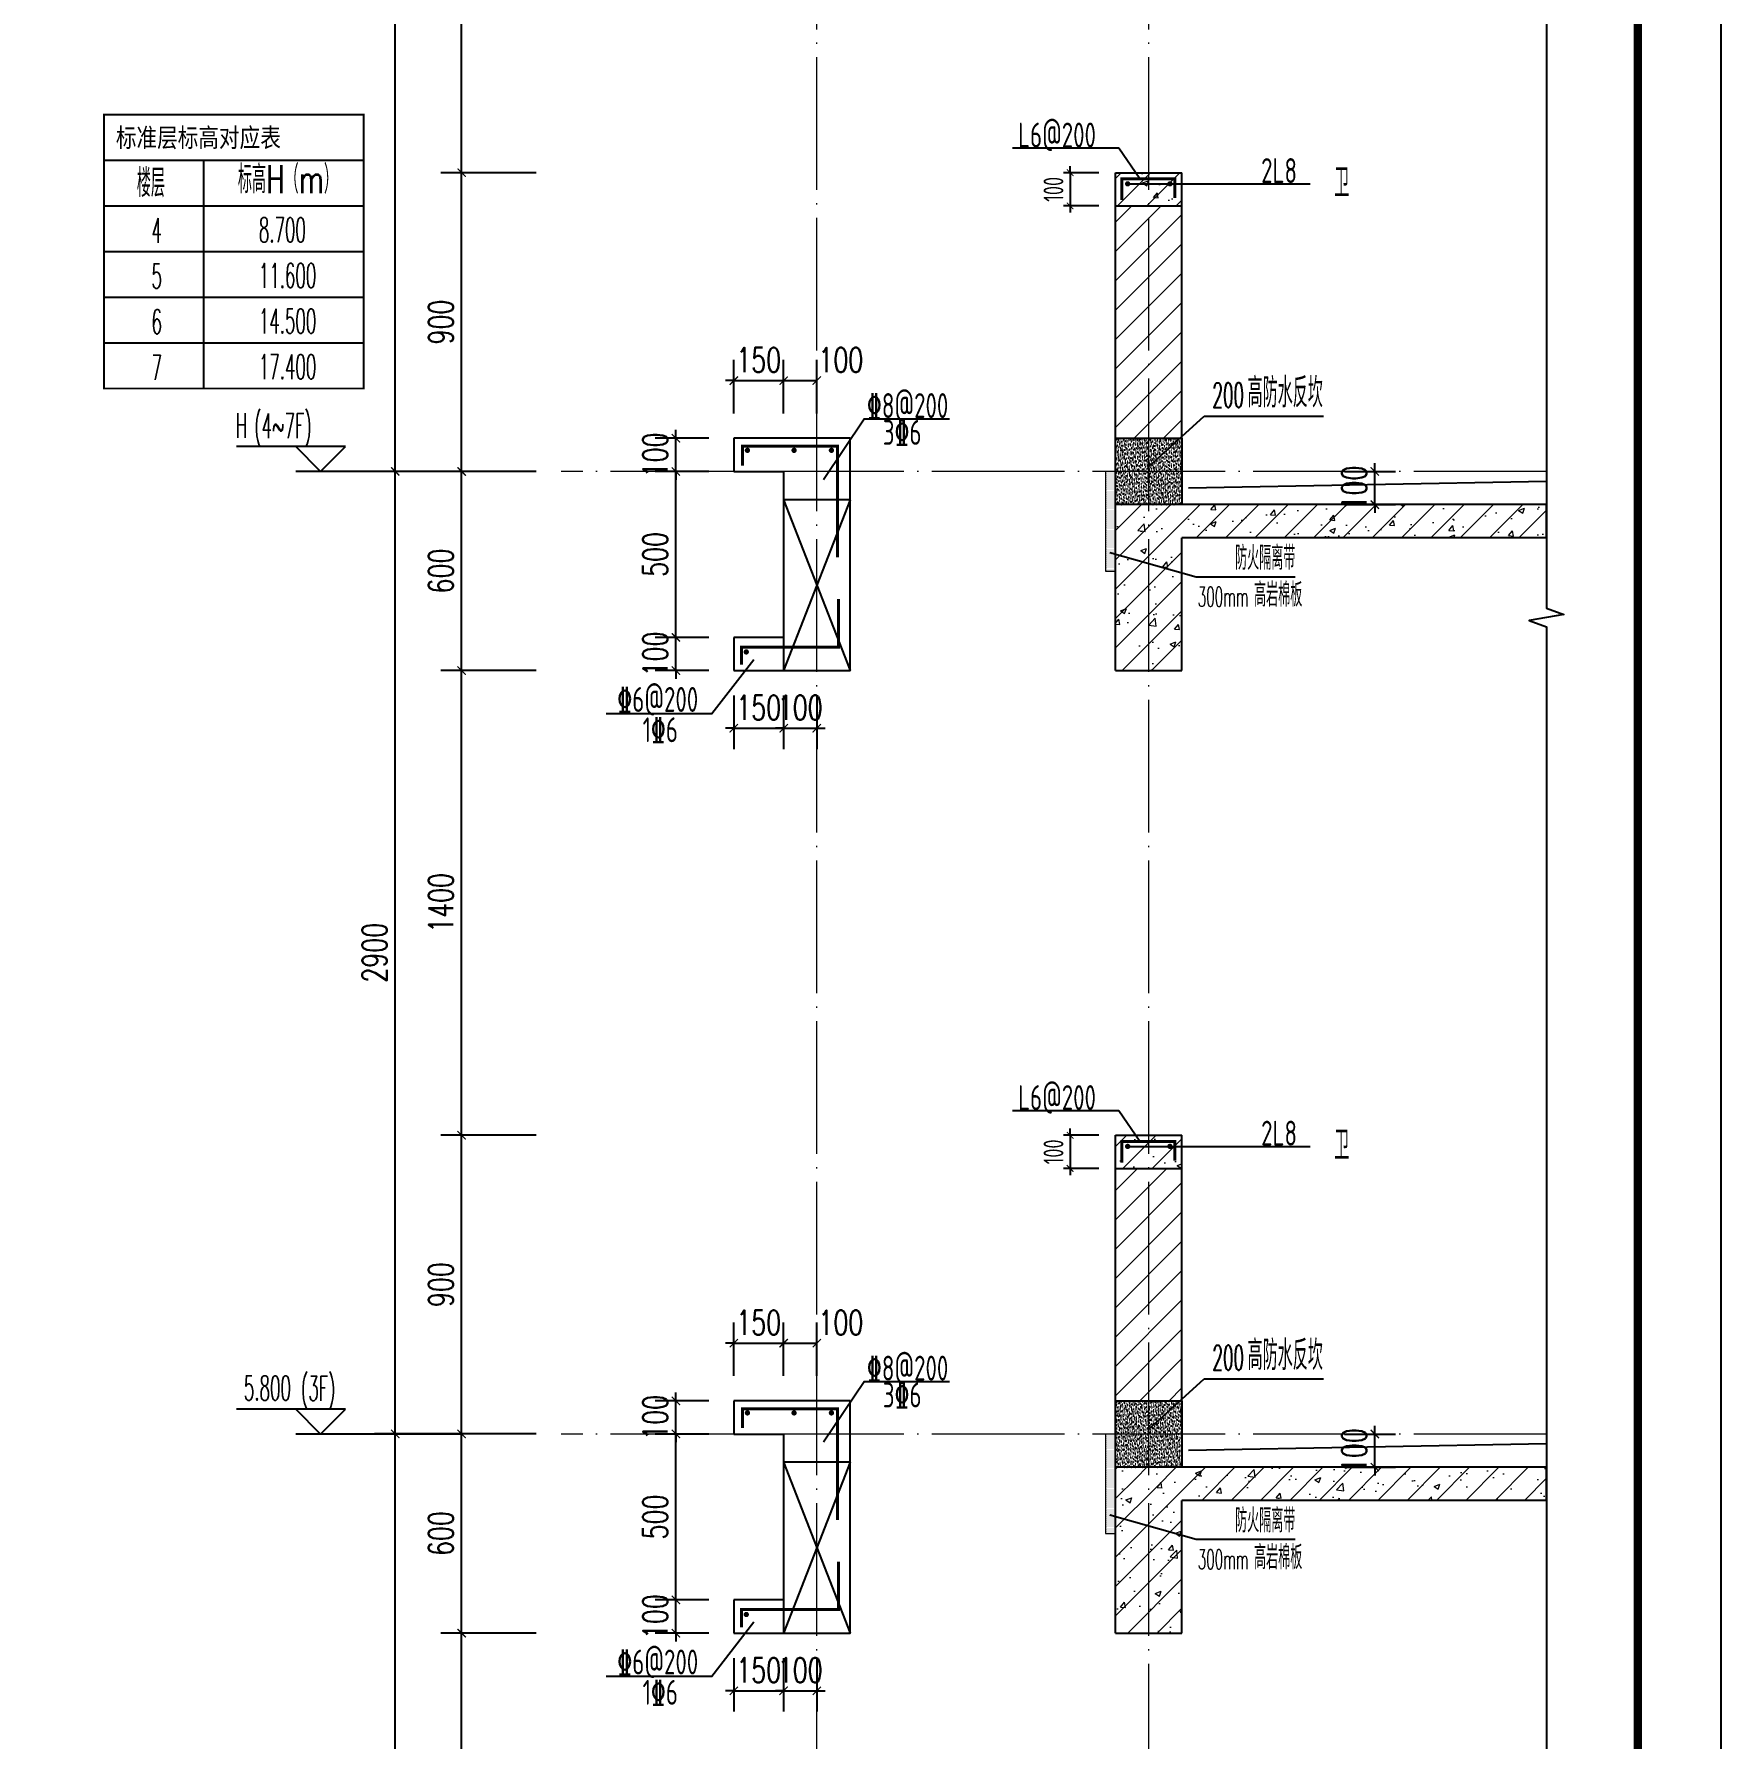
# Model space of a CAD drawing. Extents: x -1058961 to 23600, y -449123 to 2751847.
# Drawn here: x -27993 to -22911, y -28022 to -22885 of the extents above; entities that cross this region are included whole.
import ezdxf

# ---------------------------------------------------------------- set-up
doc = ezdxf.new("R2010")
doc.units = 0
doc.header["$LTSCALE"] = 1000
doc.linetypes.add('DOTE', pattern=[2.42, 2, -0.2, 0.02, -0.2])
doc.layers.get('0').update_dxf_attribs({"linetype": 'CONTINUOUS'})
doc.layers.get('DEFPOINTS').update_dxf_attribs({"linetype": 'CONTINUOUS'})
for name, color, linetype in [('C-Sheet-图框', 101, 'CONTINUOUS'), ('DIM', 2, 'CONTINUOUS'), ('DIM_ELEV', 3, 'CONTINUOUS'), ('DIM_IDEN', 67, 'CONTINUOUS'), ('DIM_SYMB', 3, 'CONTINUOUS'), ('PUB_DIM', 3, 'CONTINUOUS'), ('PUB_TEXT', 2, 'CONTINUOUS'), ('REIN', 6, 'CONTINUOUS'), ('S-大样-砼线', 7, 'CONTINUOUS'), ('S-引出线', 40, 'CONTINUOUS'), ('TEXT', 2, 'CONTINUOUS'), ('WALL', 5, 'CONTINUOUS'), ('yichutu', 7, 'CONTINUOUS'), ('看线', 251, 'CONTINUOUS'), ('立面-看线', 251, 'CONTINUOUS')]:
    doc.layers.add(name, color=color, linetype=linetype)
for name, color, linetype, lineweight in [('DOTE', 19, 'DOTE', 9), ('PUB_HATCH', 8, 'CONTINUOUS', 9), ('内粉刷', 37, 'CONTINUOUS', 9), ('图框', 9, 'CONTINUOUS', 18)]:
    doc.layers.add(name, color=color, linetype=linetype, lineweight=lineweight)
doc.styles.add('_TCH_DIM', font='SIMPLEX.shx', dxfattribs={"width": 0.7, "bigfont": 'GBCBIG.shx'})
doc.styles.add('_TCH_DIM_T3', font='SIMPLEX', dxfattribs={"width": 0.705882, "bigfont": 'GBCBIG'})
doc.styles.add('DIM_FONT_T3', font='SIMPLEX', dxfattribs={"width": 0.705882, "bigfont": 'GBCBIG'})
doc.styles.add('TSSD_DIMENSION', font='Tssdeng.shx', dxfattribs={"width": 0.7, "bigfont": 'tssdchn.shx'})
doc.styles.add('TSSD_REIN', font='tssdeng.shx', dxfattribs={"width": 0.7, "height": 300, "bigfont": 'tssdchn.shx'})
doc.styles.add('w', font='tssdeng.shx', dxfattribs={"width": 0.8, "bigfont": 'tssdchn.shx'})
doc.styles.add('宋体', font='', dxfattribs={"height": 50})
doc.styles.get('宋体').set_extended_font_data('SimSun')
doc.dimstyles.new('_TCH_ARCH&&25', dxfattribs={"dimtxt": 74.375, "dimasz": 25, "dimexe": 62.5, "dimexo": 75, "dimgap": 25, "dimtad": 1, "dimdec": 0, "dimzin": 0, "dimdsep": 46, "dimtxsty": '_TCH_DIM_T3', "dimblk": 'ARCHTICK', "dimcen": 0.09, "dimclrt": 7, "dimazin": 0, "dimtfac": 1, "dimtdec": 0, "dimtix": 1, "dimtmove": 2, "dimatfit": 3, "dimldrblk": 'ARCHTICK', "dimfxl": 0, "dimtolj": 1, "dimtzin": 0, "dimarcsym": 0})
doc.dimstyles.new('TSSD_20_20', dxfattribs={"dimtxt": 60, "dimasz": 20, "dimexe": 20, "dimexo": 50, "dimgap": 20, "dimtad": 1, "dimdec": 0, "dimzin": 0, "dimdsep": 46, "dimtxsty": 'TSSD_DIMENSION', "dimblk": 'ARCHTICK', "dimblk1": 'ARCHTICK', "dimblk2": 'ARCHTICK', "dimcen": 0, "dimdle": 20, "dimclrt": 7, "dimadec": 0, "dimazin": 0, "dimtfac": 1, "dimtdec": 0, "dimtix": 1, "dimtmove": 2, "dimatfit": 3, "dimfxl": 0, "dimtolj": 1, "dimtzin": 0, "dimarcsym": 0})
pattern_1 = [(45, (0, 0), (-44.194174, 44.194174), []), (50, (0, 0), (179.315046, -15.688034), [18.75, -206.25]), (355, (0, 0), (-34.687833, 188.048033), [15, -165]), (100.4514, (14.94, -1.3), (144.627345, 172.359886), [15.935047, -175.285528]), (46.1842, (0, 50), (266.81026, -41.379754), [28.125, -309.375]), (96.6356, (22.23, 46.55), (233.665676, 243.52947), [23.90257, -262.92825]), (351.1842, (0, 50), (233.66549, 243.52965), [22.5, -247.5]), (21, (25, 37.5), (149.226763, -100.654723), [18.75, -206.25]), (326, (25, 37.5), (60.828833, 181.28751), [15, -165]), (71.4514, (37.44, 29.11), (210.055657, 80.632624), [15.935047, -175.285528]), (37.5, (0, 0), (3.039964, 83.2234635), [0, -163, 0, -167.5, 0, -165.625]), (7.5, (0, 0), (65.767384, 98.602928), [0, -95.5, 0, -159.25, 0, -63.125]), (327.5, (-55.75, 0), (133.455609, -5.638718), [0, -62.5, 0, -195, 0, -258.75]), (317.5, (-80.75, 0), (145.796542, 25.026246), [0, -81.25, 0, -129.5, 0, -183.75])]

# ---------------------------------------------------------------- blocks, each defined once
blk = doc.blocks.new('GFDDDDRG')
at = {"layer": '图框'}
blk.add_lwpolyline([(923310, -107437), (923310, -159999), (893610, -159999), (893610, -107437)], close=True, dxfattribs=at)
blk.add_lwpolyline([(923310, -107437), (923310, -159999), (893610, -159999), (893610, -107437)], close=True, dxfattribs=at)
at = {"layer": '图框', "const_width": 50}
blk.add_lwpolyline([(894110, -159499), (922810, -159499), (922810, -108687), (894110, -108687)], close=True, dxfattribs=at)
blk = doc.blocks.new('yct-1051-594-26275-14850-25-1002.0')
at = {"layer": 'yichutu', "color": 7}
blk.add_lwpolyline([(0, 0), (0, 14850), (26275, 14850), (26275, 0)], close=True, dxfattribs=at)
blk = doc.blocks.new('_ArchTick')
at = {"color": 0, "linetype": 'ByBlock', "const_width": 0.15}
blk.add_lwpolyline([(-0.5, -0.5), (0.5, 0.5)], dxfattribs=at)
blk = doc.blocks.new('*D1398')
at = {"layer": 'DEFPOINTS', "color": 0}
for p in [(932450.9, -117186.1), (932625.5, -117186.1), (932625.5, -117286.1)]:
    blk.add_point(p, dxfattribs=at)
at = {"layer": 'PUB_DIM', "color": 0, "lineweight": -2}
for p, q in [((932550.5, -117186.1), (932388.4, -117186.1)), ((932450.9, -117186.1), (932450.9, -117161.1)), ((932450.9, -117286.1), (932450.9, -117186.1)), ((932550.5, -117286.1), (932388.4, -117286.1)), ((932450.9, -117286.1), (932450.9, -117311.1))]:
    blk.add_line(p, q, dxfattribs=at)
at = {"layer": 'PUB_DIM', "color": 0, "lineweight": -2, "xscale": 25, "yscale": 25, "zscale": 25}
for p, rotation in [((932450.9, -117186.1), 270), ((932450.9, -117286.1), 90)]:
    blk.add_blockref('_ArchTick', p, dxfattribs=dict(at, rotation=rotation))
at = {"layer": 'PUB_DIM', "color": 7, "insert": (932388.7, -117236.1), "char_height": 74.38, "attachment_point": 5, "rotation": 90, "style": '_TCH_DIM_T3'}
blk.add_mtext('\\A1;100', dxfattribs=at)
blk = doc.blocks.new('*D1399')
at = {"layer": 'DEFPOINTS', "color": 0}
for p in [(932450.9, -117286.1), (932625.5, -117286.1), (932625.5, -117786.1)]:
    blk.add_point(p, dxfattribs=at)
at = {"layer": 'PUB_DIM', "color": 0, "lineweight": -2}
for p, q in [((932550.5, -117286.1), (932388.4, -117286.1)), ((932450.9, -117786.1), (932450.9, -117286.1)), ((932550.5, -117786.1), (932388.4, -117786.1))]:
    blk.add_line(p, q, dxfattribs=at)
at = {"layer": 'PUB_DIM', "color": 0, "lineweight": -2, "xscale": 25, "yscale": 25, "zscale": 25}
for p, rotation in [((932450.9, -117286.1), 90), ((932450.9, -117786.1), 270)]:
    blk.add_blockref('_ArchTick', p, dxfattribs=dict(at, rotation=rotation))
at = {"layer": 'PUB_DIM', "color": 7, "insert": (932388.7, -117536.1), "char_height": 74.38, "attachment_point": 5, "rotation": 90, "style": '_TCH_DIM_T3'}
blk.add_mtext('\\A1;500', dxfattribs=at)
blk = doc.blocks.new('*D1400')
at = {"layer": 'DEFPOINTS', "color": 0}
for p in [(932450.9, -117786.1), (932625.5, -117786.1), (932625.5, -117886.1)]:
    blk.add_point(p, dxfattribs=at)
at = {"layer": 'PUB_DIM', "color": 0, "lineweight": -2}
for p, q in [((932450.9, -117786.1), (932450.9, -117761.1)), ((932550.5, -117786.1), (932388.4, -117786.1)), ((932450.9, -117886.1), (932450.9, -117786.1)), ((932550.5, -117886.1), (932388.4, -117886.1)), ((932450.9, -117886.1), (932450.9, -117911.1))]:
    blk.add_line(p, q, dxfattribs=at)
at = {"layer": 'PUB_DIM', "color": 0, "lineweight": -2, "xscale": 25, "yscale": 25, "zscale": 25}
for p, rotation in [((932450.9, -117786.1), 270), ((932450.9, -117886.1), 90)]:
    blk.add_blockref('_ArchTick', p, dxfattribs=dict(at, rotation=rotation))
at = {"layer": 'PUB_DIM', "color": 7, "insert": (932388.7, -117836.1), "char_height": 74.38, "attachment_point": 5, "rotation": 90, "style": '_TCH_DIM_T3'}
blk.add_mtext('\\A1;100', dxfattribs=at)
blk = doc.blocks.new('*D1401')
at = {"layer": 'DEFPOINTS', "color": 0}
for p in [(932625.5, -117886.1), (932775.5, -117886.1), (932775.5, -118059.8)]:
    blk.add_point(p, dxfattribs=at)
at = {"layer": 'PUB_DIM', "color": 0, "lineweight": -2}
for p, q in [((932625.5, -117961.1), (932625.5, -118122.3)), ((932775.5, -117961.1), (932775.5, -118122.3)), ((932625.5, -118059.8), (932600.5, -118059.8)), ((932625.5, -118059.8), (932775.5, -118059.8)), ((932775.5, -118059.8), (932800.5, -118059.8))]:
    blk.add_line(p, q, dxfattribs=at)
at = {"layer": 'PUB_DIM', "color": 0, "lineweight": -2, "xscale": 25, "yscale": 25, "zscale": 25}
blk.add_blockref('_ArchTick', (932625.5, -118059.8), dxfattribs=at)
at = {"layer": 'PUB_DIM', "color": 0, "lineweight": -2, "xscale": 25, "yscale": 25, "zscale": 25, "rotation": 180}
blk.add_blockref('_ArchTick', (932775.5, -118059.8), dxfattribs=at)
at = {"layer": 'PUB_DIM', "color": 7, "insert": (932700.5, -117997.6), "char_height": 74.38, "attachment_point": 5, "style": '_TCH_DIM_T3'}
blk.add_mtext('\\A1;150', dxfattribs=at)
blk = doc.blocks.new('*D1402')
at = {"layer": 'DEFPOINTS', "color": 0}
for p in [(932775.5, -117886.1), (932875.5, -117886.1), (932875.5, -118059.8)]:
    blk.add_point(p, dxfattribs=at)
at = {"layer": 'PUB_DIM', "color": 0, "lineweight": -2}
for p, q in [((932775.5, -117961.1), (932775.5, -118122.3)), ((932875.5, -117961.1), (932875.5, -118122.3)), ((932775.5, -118059.8), (932750.5, -118059.8)), ((932775.5, -118059.8), (932875.5, -118059.8)), ((932875.5, -118059.8), (932900.5, -118059.8))]:
    blk.add_line(p, q, dxfattribs=at)
at = {"layer": 'PUB_DIM', "color": 0, "lineweight": -2, "xscale": 25, "yscale": 25, "zscale": 25}
blk.add_blockref('_ArchTick', (932775.5, -118059.8), dxfattribs=at)
at = {"layer": 'PUB_DIM', "color": 0, "lineweight": -2, "xscale": 25, "yscale": 25, "zscale": 25, "rotation": 180}
blk.add_blockref('_ArchTick', (932875.5, -118059.8), dxfattribs=at)
at = {"layer": 'PUB_DIM', "color": 7, "insert": (932825.5, -117997.6), "char_height": 74.38, "attachment_point": 5, "style": '_TCH_DIM_T3'}
blk.add_mtext('\\A1;100', dxfattribs=at)
blk = doc.blocks.new('*D1403')
at = {"layer": 'DEFPOINTS', "color": 0}
for p in [(934390.7, -117286.1), (934556.7, -117286.1), (934390.7, -117386.1)]:
    blk.add_point(p, dxfattribs=at)
at = {"layer": 'PUB_DIM', "color": 0, "lineweight": -2}
for p, q in [((934556.7, -117286.1), (934556.7, -117261.1)), ((934465.7, -117286.1), (934619.2, -117286.1)), ((934556.7, -117386.1), (934556.7, -117286.1)), ((934465.7, -117386.1), (934619.2, -117386.1)), ((934556.7, -117386.1), (934556.7, -117411.1))]:
    blk.add_line(p, q, dxfattribs=at)
at = {"layer": 'PUB_DIM', "color": 0, "lineweight": -2, "xscale": 25, "yscale": 25, "zscale": 25}
for p, rotation in [((934556.7, -117286.1), 270), ((934556.7, -117386.1), 90)]:
    blk.add_blockref('_ArchTick', p, dxfattribs=dict(at, rotation=rotation))
at = {"layer": 'PUB_DIM', "color": 7, "insert": (934494.5, -117336.1), "char_height": 74.38, "attachment_point": 5, "rotation": 90, "style": '_TCH_DIM_T3'}
blk.add_mtext('\\A1;100', dxfattribs=at)
blk = doc.blocks.new('*D1404')
at = {"layer": 'DEFPOINTS', "color": 0}
for p in [(932775.5, -117012.4), (932625.5, -117186.1), (932775.5, -117186.1)]:
    blk.add_point(p, dxfattribs=at)
at = {"layer": 'PUB_DIM', "color": 0, "lineweight": -2}
for p, q in [((932625.5, -117111.1), (932625.5, -116949.9)), ((932775.5, -117111.1), (932775.5, -116949.9)), ((932625.5, -117012.4), (932600.5, -117012.4)), ((932625.5, -117012.4), (932775.5, -117012.4)), ((932775.5, -117012.4), (932800.5, -117012.4))]:
    blk.add_line(p, q, dxfattribs=at)
at = {"layer": 'PUB_DIM', "color": 0, "lineweight": -2, "xscale": 25, "yscale": 25, "zscale": 25}
blk.add_blockref('_ArchTick', (932625.5, -117012.4), dxfattribs=at)
at = {"layer": 'PUB_DIM', "color": 0, "lineweight": -2, "xscale": 25, "yscale": 25, "zscale": 25, "rotation": 180}
blk.add_blockref('_ArchTick', (932775.5, -117012.4), dxfattribs=at)
at = {"layer": 'PUB_DIM', "color": 7, "insert": (932700.5, -116950.2), "char_height": 74.38, "attachment_point": 5, "style": '_TCH_DIM_T3'}
blk.add_mtext('\\A1;150', dxfattribs=at)
blk = doc.blocks.new('*D1405')
at = {"layer": 'DEFPOINTS', "color": 0}
for p in [(932875.5, -117012.4), (932775.5, -117186.1), (932875.5, -117186.1)]:
    blk.add_point(p, dxfattribs=at)
at = {"layer": 'PUB_DIM', "color": 0, "lineweight": -2}
for p, q in [((932775.5, -117111.1), (932775.5, -116949.9)), ((932875.5, -117111.1), (932875.5, -116949.9)), ((932775.5, -117012.4), (932875.5, -117012.4))]:
    blk.add_line(p, q, dxfattribs=at)
at = {"layer": 'PUB_DIM', "color": 0, "lineweight": -2, "xscale": 25, "yscale": 25, "zscale": 25, "rotation": 180}
blk.add_blockref('_ArchTick', (932775.5, -117012.4), dxfattribs=at)
at = {"layer": 'PUB_DIM', "color": 0, "lineweight": -2, "xscale": 25, "yscale": 25, "zscale": 25}
blk.add_blockref('_ArchTick', (932875.5, -117012.4), dxfattribs=at)
at = {"layer": 'PUB_DIM', "color": 7, "insert": (932947.9, -116950.2), "char_height": 74.38, "attachment_point": 5, "style": '_TCH_DIM_T3'}
blk.add_mtext('\\A1;100', dxfattribs=at)
blk = doc.blocks.new('VDVDXAXFSFFX')
at = {"layer": 'PUB_HATCH'}
h = blk.add_hatch(dxfattribs=at)
h.set_pattern_fill('DOTS', color=251, scale=2, style=0)
h.set_pattern_definition([(0, (924712.4965, -148185.593), (1.5875, 3.175), [0, -3.175])])
h.paths.add_polyline_path([(924682.5, -148185.6), (924712.5, -148185.6), (924712.5, -147935.6), (924712.5, -147885.6), (924712.5, -147885.6), (924712.5, -147885.6), (924682.5, -147885.6)])
at = {"layer": 'DIM_IDEN', "color": 5}
for p, q in [((924695.5, -148129.3), (924955.6, -148202.9)), ((924955.6, -148202.9), (925253.4, -148202.9))]:
    blk.add_line(p, q, dxfattribs=at)
at = {"layer": 'PUB_HATCH', "color": 5}
blk.add_lwpolyline([(924712.5, -147885.6), (924682.5, -147885.6), (924682.5, -148185.6), (924712.5, -148185.6)], close=True, dxfattribs=at)
at = {"layer": 'PUB_TEXT', "style": 'DIM_FONT_T3', "width": 0.705882}
blk.add_text('防火隔离带', height=71.49, dxfattribs=at).set_placement((925072.6, -148181.9))
at = {"layer": 'PUB_TEXT', "color": 5, "style": 'DIM_FONT_T3'}
for s, height, width, p in [('300mm', 59.5, 0.49827, (924960.4, -148292.9)), ('高岩棉板', 71.49, 0.705882, (925129.8, -148292.9))]:
    blk.add_text(s, height=height, dxfattribs=dict(at, width=width)).set_placement(p)
blk = doc.blocks.new('*D1860')
at = {"layer": 'DEFPOINTS', "color": 0}
for p in [(-26704.7, -27703.1), (-26404.7, -27703.1), (-26404.7, -29103.1)]:
    blk.add_point(p, dxfattribs=at)
at = {"layer": 'PUB_DIM', "color": 0, "lineweight": -2}
for p, q in [((-26479.7, -27703.1), (-26767.2, -27703.1)), ((-26704.7, -29103.1), (-26704.7, -27703.1)), ((-26479.7, -29103.1), (-26767.2, -29103.1))]:
    blk.add_line(p, q, dxfattribs=at)
at = {"layer": 'PUB_DIM', "color": 0, "lineweight": -2, "xscale": 25, "yscale": 25, "zscale": 25}
for p, rotation in [((-26704.7, -27703.1), 90), ((-26704.7, -29103.1), 270)]:
    blk.add_blockref('_ArchTick', p, dxfattribs=dict(at, rotation=rotation))
at = {"layer": 'PUB_DIM', "color": 7, "insert": (-26766.9, -28403.1), "char_height": 74.38, "attachment_point": 5, "rotation": 90, "style": '_TCH_DIM_T3'}
blk.add_mtext('\\A1;1400', dxfattribs=at)
blk = doc.blocks.new('*D1861')
at = {"layer": 'DEFPOINTS', "color": 0}
for p in [(-26704.7, -27103.1), (-26404.7, -27103.1), (-26404.7, -27703.1)]:
    blk.add_point(p, dxfattribs=at)
at = {"layer": 'PUB_DIM', "color": 0, "lineweight": -2}
for p, q in [((-26479.7, -27103.1), (-26767.2, -27103.1)), ((-26704.7, -27703.1), (-26704.7, -27103.1)), ((-26479.7, -27703.1), (-26767.2, -27703.1))]:
    blk.add_line(p, q, dxfattribs=at)
at = {"layer": 'PUB_DIM', "color": 0, "lineweight": -2, "xscale": 25, "yscale": 25, "zscale": 25}
for p, rotation in [((-26704.7, -27103.1), 90), ((-26704.7, -27703.1), 270)]:
    blk.add_blockref('_ArchTick', p, dxfattribs=dict(at, rotation=rotation))
at = {"layer": 'PUB_DIM', "color": 7, "insert": (-26766.9, -27403.1), "char_height": 74.38, "attachment_point": 5, "rotation": 90, "style": '_TCH_DIM_T3'}
blk.add_mtext('\\A1;600', dxfattribs=at)
blk = doc.blocks.new('*D1862')
at = {"layer": 'DEFPOINTS', "color": 0}
for p in [(-26704.7, -26203.1), (-26404.7, -26203.1), (-26404.7, -27103.1)]:
    blk.add_point(p, dxfattribs=at)
at = {"layer": 'PUB_DIM', "color": 0, "lineweight": -2}
for p, q in [((-26479.7, -26203.1), (-26767.2, -26203.1)), ((-26704.7, -27103.1), (-26704.7, -26203.1)), ((-26479.7, -27103.1), (-26767.2, -27103.1))]:
    blk.add_line(p, q, dxfattribs=at)
at = {"layer": 'PUB_DIM', "color": 0, "lineweight": -2, "xscale": 25, "yscale": 25, "zscale": 25}
for p, rotation in [((-26704.7, -26203.1), 90), ((-26704.7, -27103.1), 270)]:
    blk.add_blockref('_ArchTick', p, dxfattribs=dict(at, rotation=rotation))
at = {"layer": 'PUB_DIM', "color": 7, "insert": (-26766.9, -26653.1), "char_height": 74.38, "attachment_point": 5, "rotation": 90, "style": '_TCH_DIM_T3'}
blk.add_mtext('\\A1;900', dxfattribs=at)
blk = doc.blocks.new('*D1863')
at = {"layer": 'DEFPOINTS', "color": 0}
for p in [(-26704.7, -24803.1), (-26404.7, -24803.1), (-26404.7, -26203.1)]:
    blk.add_point(p, dxfattribs=at)
at = {"layer": 'PUB_DIM', "color": 0, "lineweight": -2}
for p, q in [((-26479.7, -24803.1), (-26767.2, -24803.1)), ((-26704.7, -26203.1), (-26704.7, -24803.1)), ((-26479.7, -26203.1), (-26767.2, -26203.1))]:
    blk.add_line(p, q, dxfattribs=at)
at = {"layer": 'PUB_DIM', "color": 0, "lineweight": -2, "xscale": 25, "yscale": 25, "zscale": 25}
for p, rotation in [((-26704.7, -24803.1), 90), ((-26704.7, -26203.1), 270)]:
    blk.add_blockref('_ArchTick', p, dxfattribs=dict(at, rotation=rotation))
at = {"layer": 'PUB_DIM', "color": 7, "insert": (-26766.9, -25503.1), "char_height": 74.38, "attachment_point": 5, "rotation": 90, "style": '_TCH_DIM_T3'}
blk.add_mtext('\\A1;1400', dxfattribs=at)
blk = doc.blocks.new('*D1864')
at = {"layer": 'DEFPOINTS', "color": 0}
for p in [(-26704.7, -24203.1), (-26404.7, -24203.1), (-26404.7, -24803.1)]:
    blk.add_point(p, dxfattribs=at)
at = {"layer": 'PUB_DIM', "color": 0, "lineweight": -2}
for p, q in [((-26479.7, -24203.1), (-26767.2, -24203.1)), ((-26704.7, -24803.1), (-26704.7, -24203.1)), ((-26479.7, -24803.1), (-26767.2, -24803.1))]:
    blk.add_line(p, q, dxfattribs=at)
at = {"layer": 'PUB_DIM', "color": 0, "lineweight": -2, "xscale": 25, "yscale": 25, "zscale": 25}
for p, rotation in [((-26704.7, -24203.1), 90), ((-26704.7, -24803.1), 270)]:
    blk.add_blockref('_ArchTick', p, dxfattribs=dict(at, rotation=rotation))
at = {"layer": 'PUB_DIM', "color": 7, "insert": (-26766.9, -24503.1), "char_height": 74.38, "attachment_point": 5, "rotation": 90, "style": '_TCH_DIM_T3'}
blk.add_mtext('\\A1;600', dxfattribs=at)
blk = doc.blocks.new('*D1865')
at = {"layer": 'DEFPOINTS', "color": 0}
for p in [(-26704.7, -23303.1), (-26404.7, -23303.1), (-26404.7, -24203.1)]:
    blk.add_point(p, dxfattribs=at)
at = {"layer": 'PUB_DIM', "color": 0, "lineweight": -2}
for p, q in [((-26479.7, -23303.1), (-26767.2, -23303.1)), ((-26704.7, -24203.1), (-26704.7, -23303.1)), ((-26479.7, -24203.1), (-26767.2, -24203.1))]:
    blk.add_line(p, q, dxfattribs=at)
at = {"layer": 'PUB_DIM', "color": 0, "lineweight": -2, "xscale": 25, "yscale": 25, "zscale": 25}
for p, rotation in [((-26704.7, -23303.1), 90), ((-26704.7, -24203.1), 270)]:
    blk.add_blockref('_ArchTick', p, dxfattribs=dict(at, rotation=rotation))
at = {"layer": 'PUB_DIM', "color": 7, "insert": (-26766.9, -23753.1), "char_height": 74.38, "attachment_point": 5, "rotation": 90, "style": '_TCH_DIM_T3'}
blk.add_mtext('\\A1;900', dxfattribs=at)
blk = doc.blocks.new('*D1866')
at = {"layer": 'DEFPOINTS', "color": 0}
for p in [(-26704.7, -21903.1), (-26404.7, -21903.1), (-26404.7, -23303.1)]:
    blk.add_point(p, dxfattribs=at)
at = {"layer": 'PUB_DIM', "color": 0, "lineweight": -2}
for p, q in [((-26479.7, -21903.1), (-26767.2, -21903.1)), ((-26704.7, -23303.1), (-26704.7, -21903.1)), ((-26479.7, -23303.1), (-26767.2, -23303.1))]:
    blk.add_line(p, q, dxfattribs=at)
at = {"layer": 'PUB_DIM', "color": 0, "lineweight": -2, "xscale": 25, "yscale": 25, "zscale": 25}
for p, rotation in [((-26704.7, -21903.1), 90), ((-26704.7, -23303.1), 270)]:
    blk.add_blockref('_ArchTick', p, dxfattribs=dict(at, rotation=rotation))
at = {"layer": 'PUB_DIM', "color": 7, "insert": (-26766.9, -22603.1), "char_height": 74.38, "attachment_point": 5, "rotation": 90, "style": '_TCH_DIM_T3'}
blk.add_mtext('\\A1;1400', dxfattribs=at)
blk = doc.blocks.new('*D1877')
at = {"layer": 'DEFPOINTS', "color": 0}
for p in [(-26904.7, -27103.1), (-26404.7, -27103.1), (-26404.7, -30003.1)]:
    blk.add_point(p, dxfattribs=at)
at = {"layer": 'PUB_DIM', "color": 0, "lineweight": -2}
for p, q in [((-26479.7, -27103.1), (-26967.2, -27103.1)), ((-26904.7, -30003.1), (-26904.7, -27103.1)), ((-26479.7, -30003.1), (-26967.2, -30003.1))]:
    blk.add_line(p, q, dxfattribs=at)
at = {"layer": 'PUB_DIM', "color": 0, "lineweight": -2, "xscale": 25, "yscale": 25, "zscale": 25}
for p, rotation in [((-26904.7, -27103.1), 90), ((-26904.7, -30003.1), 270)]:
    blk.add_blockref('_ArchTick', p, dxfattribs=dict(at, rotation=rotation))
at = {"layer": 'PUB_DIM', "color": 7, "insert": (-26966.9, -28553.1), "char_height": 74.38, "attachment_point": 5, "rotation": 90, "style": '_TCH_DIM_T3'}
blk.add_mtext('\\A1;2900', dxfattribs=at)
blk = doc.blocks.new('*D1878')
at = {"layer": 'DEFPOINTS', "color": 0}
for p in [(-26904.7, -24203.1), (-26404.7, -24203.1), (-26404.7, -27103.1)]:
    blk.add_point(p, dxfattribs=at)
at = {"layer": 'PUB_DIM', "color": 0, "lineweight": -2}
for p, q in [((-26479.7, -24203.1), (-26967.2, -24203.1)), ((-26904.7, -27103.1), (-26904.7, -24203.1)), ((-26479.7, -27103.1), (-26967.2, -27103.1))]:
    blk.add_line(p, q, dxfattribs=at)
at = {"layer": 'PUB_DIM', "color": 0, "lineweight": -2, "xscale": 25, "yscale": 25, "zscale": 25}
for p, rotation in [((-26904.7, -24203.1), 90), ((-26904.7, -27103.1), 270)]:
    blk.add_blockref('_ArchTick', p, dxfattribs=dict(at, rotation=rotation))
at = {"layer": 'PUB_DIM', "color": 7, "insert": (-26966.9, -25653.1), "char_height": 74.38, "attachment_point": 5, "rotation": 90, "style": '_TCH_DIM_T3'}
blk.add_mtext('\\A1;2900', dxfattribs=at)
blk = doc.blocks.new('*D1879')
at = {"layer": 'DEFPOINTS', "color": 0}
for p in [(-26904.7, -21303.1), (-26404.7, -21303.1), (-26404.7, -24203.1)]:
    blk.add_point(p, dxfattribs=at)
at = {"layer": 'PUB_DIM', "color": 0, "lineweight": -2}
for p, q in [((-26479.7, -21303.1), (-26967.2, -21303.1)), ((-26904.7, -24203.1), (-26904.7, -21303.1)), ((-26479.7, -24203.1), (-26967.2, -24203.1))]:
    blk.add_line(p, q, dxfattribs=at)
at = {"layer": 'PUB_DIM', "color": 0, "lineweight": -2, "xscale": 25, "yscale": 25, "zscale": 25}
for p, rotation in [((-26904.7, -21303.1), 90), ((-26904.7, -24203.1), 270)]:
    blk.add_blockref('_ArchTick', p, dxfattribs=dict(at, rotation=rotation))
at = {"layer": 'PUB_DIM', "color": 7, "insert": (-26966.9, -22753.1), "char_height": 74.38, "attachment_point": 5, "rotation": 90, "style": '_TCH_DIM_T3'}
blk.add_mtext('\\A1;2900', dxfattribs=at)
blk = doc.blocks.new('*D1427')
at = {"layer": 'DEFPOINTS', "color": 0}
for p in [(-24734.5, -23303.1), (-24871.4, -23403.1), (-24734.5, -23403.1)]:
    blk.add_point(p, dxfattribs=at)
at = {"layer": 'DIM', "color": 0, "lineweight": -2}
for p, q in [((-24784.5, -23303.1), (-24891.4, -23303.1)), ((-24871.4, -23303.1), (-24871.4, -23283.1)), ((-24871.4, -23303.1), (-24871.4, -23403.1)), ((-24784.5, -23403.1), (-24891.4, -23403.1)), ((-24871.4, -23403.1), (-24871.4, -23423.1))]:
    blk.add_line(p, q, dxfattribs=at)
at = {"layer": 'DIM', "color": 0, "lineweight": -2, "xscale": 20, "yscale": 20, "zscale": 20}
for p, rotation in [((-24871.4, -23303.1), 270), ((-24871.4, -23403.1), 90)]:
    blk.add_blockref('_ArchTick', p, dxfattribs=dict(at, rotation=rotation))
at = {"layer": 'DIM', "color": 7, "insert": (-24921.4, -23353.1), "char_height": 60, "attachment_point": 5, "rotation": 90, "style": 'TSSD_DIMENSION'}
blk.add_mtext('\\A1;100', dxfattribs=at)
blk = doc.blocks.new('20210809.02283206')
at = {"layer": 'REIN', "const_width": 9}
blk.add_lwpolyline([(87484.2, 66580.9), (87484.2, 66644.7), (87644.1, 66644.7), (87644.1, 66586.8)], dxfattribs=at)
at = {"layer": 'REIN', "const_width": 8}
for points in [[(87497.7, 66629.7, 1), (87505.7, 66629.7, 1)], [(87625.1, 66629.7, 1), (87633.1, 66629.7, 1)]]:
    blk.add_lwpolyline(points, format="xyb", close=True, dxfattribs=at)
at = {"layer": 'S-引出线'}
for p, q in [((87474.6, 66737), (87154.5, 66737)), ((87538.8, 66644.7), (87474.6, 66737)), ((87501.7, 66629.7), (88051.1, 66629.7))]:
    blk.add_line(p, q, dxfattribs=at)
at = {"layer": 'TEXT', "style": 'w', "width": 0.7}
for s, p in [('L6@200', (87171.5, 66739.2)), ('2L8', (87903.9, 66632.1))]:
    blk.add_text(s, height=75, rotation=0, dxfattribs=at).set_placement(p)
blk = doc.blocks.new('A$C124E38C7')
at = {"layer": 'REIN'}
for points in [[(411.3, 827.6, 9, 9, 0), (411.3, 885.8, 9, 9, 0), (697.1, 885.8, 9, 9, 0), (697.1, 551.1, 9, 9, 0)], [(407.7, 227.9, 9, 9, 0), (407.7, 280.9, 9, 9, 0), (700.1, 280.9, 9, 9, 0), (700.1, 425.3, 9, 9, 0)]]:
    blk.add_lwpolyline(points, format="xyseb", dxfattribs=at)
at = {"layer": 'REIN', "const_width": 8}
for points in [[(421.8, 873.5, 1), (429.8, 873.5, 1)], [(562.3, 873.5, 1), (570.3, 873.5, 1)], [(674.9, 873.5, 1), (682.9, 873.5, 1)], [(418.3, 266.1, 1), (426.3, 266.1, 1)]]:
    blk.add_lwpolyline(points, format="xyb", close=True, dxfattribs=at)
at = {"layer": 'S-大样-砼线'}
for p, q in [((534.9, 724.9), (734.9, 209.8)), ((734.9, 724.9), (534.9, 209.8))]:
    blk.add_line(p, q, dxfattribs=at)
blk.add_lwpolyline([(734.9, 724.9), (534.9, 724.9), (534.9, 209.8), (734.9, 209.8)], close=True, dxfattribs=at)
at = {"layer": 'S-引出线'}
for points in [[(655.5, 786.1), (777.7, 968.3), (1034.7, 968.3)], [(445.3, 242.7), (318.6, 79.6), (0, 79.6)]]:
    blk.add_lwpolyline(points, dxfattribs=at)
at = {"layer": 'TEXT', "style": 'TSSD_REIN', "width": 0.7}
for s, p in [('%%1328@200', (785.9, 970.9)), ('3%%1326', (833.8, 890.1)), ('%%1326@200', (33.9, 85.5)), ('1%%1326', (110.1, -5.8))]:
    blk.add_text(s, height=75, rotation=0, dxfattribs=at).set_placement(p)
blk = doc.blocks.new('*D1429')
at = {"layer": 'DEFPOINTS', "color": 0}
for p in [(-24734.5, -26203.1), (-24871.4, -26303.1), (-24734.5, -26303.1)]:
    blk.add_point(p, dxfattribs=at)
at = {"layer": 'DIM', "color": 0, "lineweight": -2}
for p, q in [((-24871.4, -26203.1), (-24871.4, -26183.1)), ((-24784.5, -26203.1), (-24891.4, -26203.1)), ((-24871.4, -26203.1), (-24871.4, -26303.1)), ((-24784.5, -26303.1), (-24891.4, -26303.1)), ((-24871.4, -26303.1), (-24871.4, -26323.1))]:
    blk.add_line(p, q, dxfattribs=at)
at = {"layer": 'DIM', "color": 0, "lineweight": -2, "xscale": 20, "yscale": 20, "zscale": 20}
for p, rotation in [((-24871.4, -26203.1), 270), ((-24871.4, -26303.1), 90)]:
    blk.add_blockref('_ArchTick', p, dxfattribs=dict(at, rotation=rotation))
at = {"layer": 'DIM', "color": 7, "insert": (-24921.4, -26253.1), "char_height": 60, "attachment_point": 5, "rotation": 90, "style": 'TSSD_DIMENSION'}
blk.add_mtext('\\A1;100', dxfattribs=at)
blk = doc.blocks.new('HFHFHTFHSD')
at = {"layer": 'PUB_HATCH'}
h = blk.add_hatch(dxfattribs=at)
h.set_pattern_fill('钢筋混凝土', color=256, scale=25, style=0)
h.set_pattern_definition(pattern_1)
h.paths.add_polyline_path([(933975.5, -116486.1), (933975.5, -116386.1), (933775.5, -116386.1), (933775.5, -116486.1)])
h = blk.add_hatch(dxfattribs=at)
h.set_pattern_fill('普通砖', color=256, scale=25, style=0)
h.set_pattern_definition([(45, (0, 44.88), (-44.1941915, 44.1941915), [])])
h.paths.add_polyline_path([(933975.5, -117186.1), (933975.5, -116486.1), (933775.5, -116486.1), (933775.5, -117186.1)])
h = blk.add_hatch(dxfattribs=at)
h.set_pattern_fill('钢筋混凝土', color=256, scale=25, style=0)
h.set_pattern_definition(pattern_1)
h.paths.add_polyline_path([(935074.1, -117386.1), (933775.5, -117386.1), (933975.5, -117486.1), (935074.1, -117486.1)])
h = blk.add_hatch(dxfattribs=at)
h.set_pattern_fill('钢筋混凝土', color=256, scale=25, style=0)
h.set_pattern_definition(pattern_1)
h.paths.add_polyline_path([(933975.5, -117886.1), (933975.5, -117486.1), (933775.5, -117386.1), (933775.5, -117886.1)])
at = {"layer": '立面-看线'}
h = blk.add_hatch(dxfattribs=at)
h.set_pattern_fill('碎沙', color=256, scale=4)
h.set_pattern_definition([(37.5, (132722.289, -502748.035), (-0.32000626, 9.78826475), [0, -7.7216, 0, -8.636, 0, -8.255]), (7.5, (132722.29, -502748.035), (8.99046566, 14.33650201), [0, -4.1656, 0, -6.9596, 0, -2.667]), (327.5, (132716.041, -502748.035), (15.819847405, 0.02874369), [0, -2.54, 0, -9.144, 0, -11.938]), (317.5, (132716.041, -502748.035), (15.27112905, 4.45858647), [0, -1.27, 0, -5.9944, 0, -6.858])])
h.paths.add_polyline_path([(933775.5, -117386.1), (933975.5, -117386.1), (933975.5, -117186.1), (933775.5, -117186.1)])
at = {"layer": 'DIM_IDEN'}
for p, q in [((933875.5, -117271.1), (934042.3, -117119.6)), ((934042.3, -117119.6), (934402.5, -117119.6))]:
    blk.add_line(p, q, dxfattribs=at)
at = {"layer": 'WALL'}
for p, q in [((933775.5, -116486.1), (933775.5, -116386.1)), ((933775.5, -116386.1), (933975.5, -116386.1)), ((933975.5, -116486.1), (933975.5, -116386.1)), ((933775.5, -116486.1), (933975.5, -116486.1)), ((933775.5, -117186.1), (933775.5, -116486.1)), ((933975.5, -117186.1), (933975.5, -116486.1)), ((932975.5, -117186.1), (932625.5, -117186.1)), ((932625.5, -117186.1), (932625.5, -117286.1)), ((932975.5, -117886.1), (932975.5, -117186.1)), ((933775.5, -117186.1), (933975.5, -117186.1)), ((932625.5, -117286.1), (932775.5, -117286.1)), ((932775.5, -117286.1), (932775.5, -117786.1)), ((935074.1, -117386.1), (933775.5, -117386.1)), ((933775.5, -117886.1), (933775.5, -117386.1)), ((935074.1, -117486.1), (935074.1, -117386.1)), ((935074.1, -117486.1), (933975.5, -117486.1)), ((933975.5, -117886.1), (933975.5, -117486.1)), ((932775.5, -117786.1), (932625.5, -117786.1)), ((932625.5, -117786.1), (932625.5, -117886.1)), ((932625.5, -117886.1), (932975.5, -117886.1)), ((933775.5, -117886.1), (933975.5, -117886.1))]:
    blk.add_line(p, q, dxfattribs=at)
blk.add_lwpolyline([(933775.5, -117186.1), (933975.5, -117186.1), (933975.5, -117386.1), (933775.5, -117386.1)], close=True, dxfattribs=at)
at = {"layer": '看线', "color": 32}
blk.add_lwpolyline([(935074.1, -117316.1), (933995.5, -117336.1)], dxfattribs=at)
at = {"layer": 'PUB_TEXT', "style": 'DIM_FONT_T3'}
for s, height, width, p in [('卫', 89.4, 0.705882, (934434.7, -116460.5)), ('高防水反坎', 89.36, 0.705882, (934173.2, -117093.3)), ('200', 74.38, 0.49827, (934067.3, -117093.3))]:
    blk.add_text(s, height=height, dxfattribs=dict(at, width=width)).set_placement(p)
at = {"layer": 'PUB_DIM'}
for p1, p2, distance, picture, middle in [((932625.5, -117186.1), (932775.5, -117186.1), 173.7, '*D1404', (932700.5, -116950.2)), ((932625.5, -117286.1), (932625.5, -117186.1), 174.6, '*D1398', (932388.7, -117236.1)), ((934390.7, -117386.1), (934390.7, -117286.1), -166, '*D1403', (934494.5, -117336.1)), ((932625.5, -117786.1), (932625.5, -117286.1), 174.6, '*D1399', (932388.7, -117536.1)), ((932625.5, -117886.1), (932625.5, -117786.1), 174.6, '*D1400', (932388.7, -117836.1)), ((932625.5, -117886.1), (932775.5, -117886.1), -173.7, '*D1401', (932700.5, -117997.6)), ((932775.5, -117886.1), (932875.5, -117886.1), -173.7, '*D1402', (932825.5, -117997.6))]:
    dim = blk.add_aligned_dim(p1=p1, p2=p2, distance=distance, dimstyle='_TCH_ARCH&&25', dxfattribs=at)
    dim.commit()
    dim.dimension.update_dxf_attribs({"geometry": picture, "text_midpoint": middle})
dim = blk.add_linear_dim(base=(932875.5, -117012.4), p1=(932775.5, -117186.1), p2=(932875.5, -117186.1), angle=0, dimstyle='_TCH_ARCH&&25', dxfattribs=at)
dim.commit()
dim.dimension.update_dxf_attribs({"geometry": '*D1405', "text_midpoint": (932947.9, -116950.2), "dimtype": 129})

msp = doc.modelspace()

# ---------------------------------------------------------------- linework, layer by layer
at = {"layer": 'C-Sheet-图框', "color": 0}
for p, q in [((-27782.49, -23265.69), (-26999.74, -23265.69)), ((-27782.49, -23265.69), (-26999.74, -23265.69)), ((-27482.18, -23265.69), (-27482.18, -23953.19)), ((-27782.49, -23403.19), (-26999.74, -23403.19)), ((-27782.49, -23540.69), (-26999.74, -23540.69)), ((-27782.49, -23678.19), (-26999.74, -23678.19)), ((-27782.49, -23815.69), (-26999.74, -23815.69))]:
    msp.add_line(p, q, dxfattribs=at)
at = {"layer": 'C-Sheet-图框', "color": 0, "const_width": 6}
msp.add_lwpolyline([(-27782.49, -23953.19), (-26999.74, -23953.19), (-26999.74, -23128.19), (-27782.49, -23128.19)], close=True, dxfattribs=at)
at = {"layer": 'DIM_ELEV'}
for p, q in [((-27054.67, -24128.12), (-27382.67, -24128.12)), ((-27129.67, -24203.12), (-27204.67, -24128.12)), ((-27129.67, -24203.12), (-27054.67, -24128.12)), ((-26704.67, -24203.12), (-27204.67, -24203.12)), ((-27054.67, -27028.12), (-27382.67, -27028.12)), ((-27129.67, -27103.12), (-27204.67, -27028.12)), ((-27129.67, -27103.12), (-27054.67, -27028.12)), ((-26704.67, -27103.12), (-27204.67, -27103.12))]:
    msp.add_line(p, q, dxfattribs=at)
at = {"layer": 'DIM_SYMB'}
msp.add_lwpolyline([(-23435.95, -14983.12), (-23435.95, -24615), (-23383.45, -24634.11), (-23488.45, -24652.62), (-23435.95, -24671.25), (-23435.95, -34303.12)], dxfattribs=at)
at = {"layer": 'DOTE', "color": 1, "linetype": 'DOTE', "ltscale": 0.2}
for p, q in [((-25634.48, -34003.12), (-25634.48, -14403.12)), ((-24634.48, -34003.12), (-24634.48, -14403.12)), ((-23435.95, -24203.12), (-26404.67, -24203.12)), ((-23435.95, -27103.12), (-26404.67, -27103.12))]:
    msp.add_line(p, q, dxfattribs=at)

# ---------------------------------------------------------------- block references
at = {"xscale": 0.5, "yscale": 0.5, "zscale": 0.5}
msp.add_blockref('GFDDDDRG', (-484565.48, 41823.38), dxfattribs=at)
for name, p in [('HFHFHTFHSD', (-958510, 93082.96)), ('VDVDXAXFSFFX', (-949446.97, 123682.47)), ('HFHFHTFHSD', (-958510, 90182.96)), ('VDVDXAXFSFFX', (-949446.97, 120782.47))]:
    msp.add_blockref(name, p)
at = {"layer": 'REIN'}
for p in [(-112199.66, -89966.23), (-112199.66, -92866.23)]:
    msp.add_blockref('20210809.02283206', p, dxfattribs=at)
at = {"layer": 'yichutu', "rotation": 270}
msp.add_blockref('yct-1051-594-26275-14850-25-1002.0', (-37760.59, -11895.1), dxfattribs=at)
at = {"layer": '内粉刷'}
for p in [(-26269.39, -25013.02), (-26269.39, -27913.02)]:
    msp.add_blockref('A$C124E38C7', p, dxfattribs=at)

# ---------------------------------------------------------------- texts
at = {"layer": 'PUB_TEXT', "color": 2, "style": '宋体', "width": 0.8}
msp.add_text('标准层标高对应表', height=56.962, dxfattribs=at).set_placement((-27746.5, -23225.76))
at = {"layer": 'PUB_TEXT', "style": '_TCH_DIM'}
for s, height, width, p in [('楼层', 84.397, 0.7, (-27683.36, -23376.22)), ('标高H（m）', 84.397, 0.7, (-27378.85, -23365.13)), ('4', 74.38, 0.494118, (-27639.06, -23514.35)), ('8.700', 74.375, 0.494118, (-27315.69, -23512.46)), ('11.600', 74.375, 0.494118, (-27315.69, -23649.96)), ('5', 74.38, 0.494118, (-27639.06, -23651.85)), ('6', 74.38, 0.494118, (-27639.06, -23789.35)), ('14.500', 74.375, 0.494118, (-27315.69, -23787.46)), ('7', 74.38, 0.494118, (-27639.06, -23926.85)), ('17.400', 74.375, 0.494118, (-27315.69, -23924.96)), ('H', 74.38, 0.494118, (-27385.27, -24101.87)), ('(4~7F)', 74.375, 0.494118, (-27329.49, -24103.1)), ('5.800', 74.375, 0.494118, (-27360.77, -27001.87)), ('(3F)', 74.375, 0.494118, (-27188.62, -27003.1))]:
    msp.add_text(s, height=height, dxfattribs=dict(at, width=width)).set_placement(p)

# ---------------------------------------------------------------- dimensions: what is measured, and where the dimension line sits
at = {"layer": 'DIM'}
for base, p1, p2, picture, middle in [((-24871.39, -23403.12), (-24734.48, -23303.12), (-24734.48, -23403.12), '*D1427', (-24921.39, -23353.12)), ((-24871.39, -26303.12), (-24734.48, -26203.12), (-24734.48, -26303.12), '*D1429', (-24921.39, -26253.12))]:
    dim = msp.add_linear_dim(base=base, p1=p1, p2=p2, angle=90, dimstyle='TSSD_20_20', dxfattribs=at)
    dim.commit()
    dim.dimension.update_dxf_attribs({"geometry": picture, "text_midpoint": middle})
at = {"layer": 'PUB_DIM'}
for p1, p2, distance, picture, middle in [((-26404.67, -24203.12), (-26404.67, -21303.12), 500, '*D1879', (-26966.86, -22753.12)), ((-26404.67, -23303.12), (-26404.67, -21903.12), 300, '*D1866', (-26766.86, -22603.12)), ((-26404.67, -24203.12), (-26404.67, -23303.12), 300, '*D1865', (-26766.86, -23753.12)), ((-26404.67, -27103.12), (-26404.67, -24203.12), 500, '*D1878', (-26966.86, -25653.12)), ((-26404.67, -24803.12), (-26404.67, -24203.12), 300, '*D1864', (-26766.86, -24503.12)), ((-26404.67, -26203.12), (-26404.67, -24803.12), 300, '*D1863', (-26766.86, -25503.12)), ((-26404.67, -27103.12), (-26404.67, -26203.12), 300, '*D1862', (-26766.86, -26653.12)), ((-26404.67, -30003.12), (-26404.67, -27103.12), 500, '*D1877', (-26966.86, -28553.12)), ((-26404.67, -27703.12), (-26404.67, -27103.12), 300, '*D1861', (-26766.86, -27403.12)), ((-26404.67, -29103.12), (-26404.67, -27703.12), 300, '*D1860', (-26766.86, -28403.12))]:
    dim = msp.add_aligned_dim(p1=p1, p2=p2, distance=distance, dimstyle='_TCH_ARCH&&25', dxfattribs=at)
    dim.commit()
    dim.dimension.update_dxf_attribs({"geometry": picture, "text_midpoint": middle})

doc.saveas('drawing.dxf')
